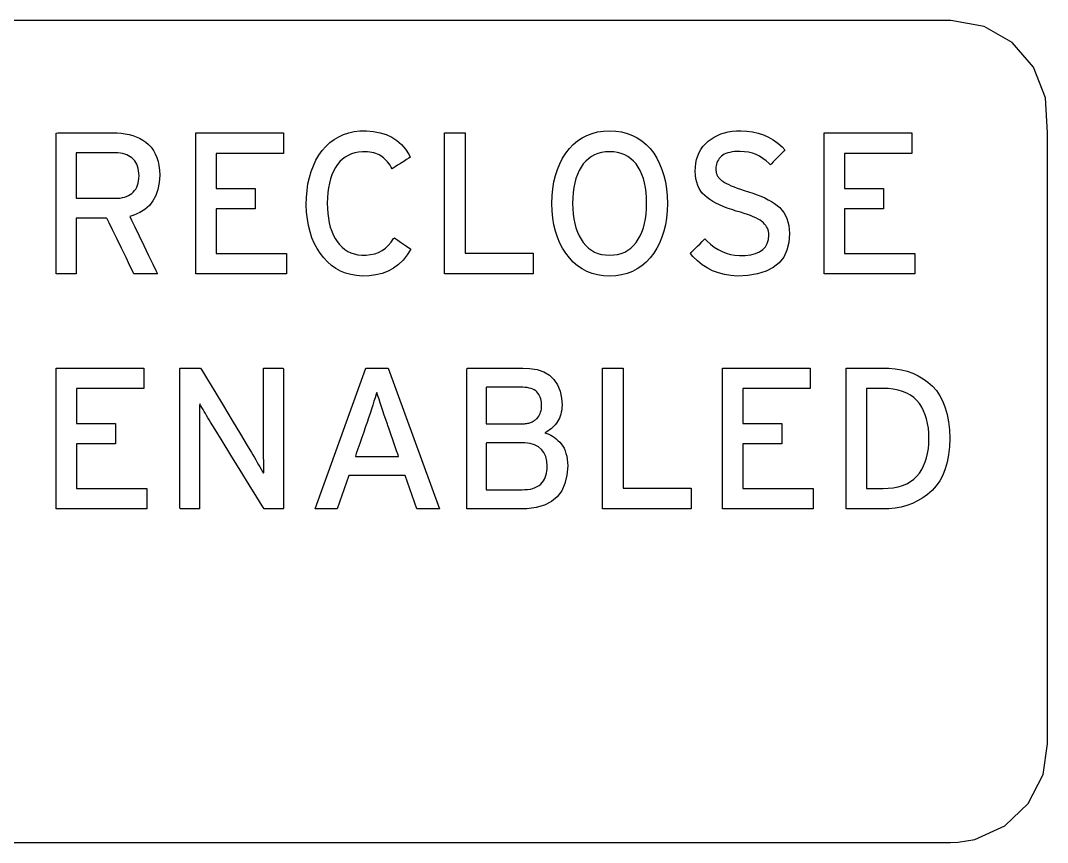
# Model space of a CAD drawing. Extents: x 1 to 47.7, y 0.2 to 35.
# Drawn here: x 15.507 to 16.358, y 9.134 to 9.814 of the extents above; entities that cross this region are included whole.
import ezdxf

# ---------------------------------------------------------------- set-up
doc = ezdxf.new("R2010")
doc.units = 0
doc.header["$MEASUREMENT"] = 0
doc.layers.add('4_2__4U__FRONT_PANEL_W_24_', color=7, linetype='CONTINUOUS')
doc.layers.add('5_1___24__TARGET_LEDS___12', color=7, linetype='CONTINUOUS')

msp = doc.modelspace()

# ---------------------------------------------------------------- linework, layer by layer
at = {"layer": '4_2__4U__FRONT_PANEL_W_24_'}
for points in [[(15.43039, 9.13446), (15.63716, 9.13446), (15.84394, 9.13446), (15.94105, 9.13446), (16.03061, 9.13446), (16.11012, 9.13446), (16.17706, 9.13446), (16.22891, 9.13446), (16.26317, 9.13446), (16.27733, 9.13446), (16.28371, 9.1347), (16.29754, 9.13698), (16.32228, 9.14812), (16.34166, 9.16659), (16.35396, 9.19067), (16.35756, 9.21595), (16.35756, 9.22532), (16.35756, 9.24242), (16.35756, 9.29571), (16.35756, 9.36766), (16.35756, 9.45011), (16.35756, 9.61385), (16.35756, 9.6788), (16.35756, 9.7216), (16.35593, 9.75057), (16.34597, 9.77593), (16.32844, 9.79618), (16.30506, 9.80959), (16.27756, 9.81445), (16.27756, 9.81445), (16.26649, 9.81445), (16.23494, 9.81445), (16.18545, 9.81445), (16.12051, 9.81445), (16.04264, 9.81445), (15.95436, 9.81445), (15.75661, 9.81445), (15.54737, 9.81445), (15.34675, 9.81445)], [(15.65238, 9.60481), (15.65238, 9.72143), (15.72517, 9.72143), (15.72517, 9.70451), (15.66928, 9.70451), (15.66928, 9.67552), (15.70174, 9.67552), (15.70174, 9.65861), (15.66928, 9.65861), (15.66928, 9.62173), (15.72761, 9.62173), (15.72761, 9.60481), (15.65238, 9.60481)], [(15.85844, 9.60481), (15.85844, 9.72143), (15.87534, 9.72143), (15.87534, 9.62189), (15.93169, 9.62189), (15.93169, 9.60481), (15.85844, 9.60481)], [(16.17257, 9.60481), (16.17257, 9.72143), (16.24535, 9.72143), (16.24535, 9.70451), (16.18947, 9.70451), (16.18947, 9.67552), (16.22192, 9.67552), (16.22192, 9.65861), (16.18947, 9.65861), (16.18947, 9.62173), (16.24779, 9.62173), (16.24779, 9.60481), (16.17257, 9.60481)], [(15.53674, 9.41037), (15.53674, 9.52698), (15.60952, 9.52698), (15.60952, 9.51006), (15.55364, 9.51006), (15.55364, 9.48108), (15.5861, 9.48108), (15.5861, 9.46417), (15.55364, 9.46417), (15.55364, 9.42729), (15.61197, 9.42729), (15.61197, 9.41037), (15.53674, 9.41037)], [(15.83556, 9.41037), (15.82579, 9.43804), (15.77908, 9.43804), (15.7694, 9.41037), (15.75125, 9.41037), (15.79324, 9.52698), (15.81179, 9.52698), (15.85428, 9.41037), (15.83556, 9.41037)], [(15.9893, 9.41037), (15.9893, 9.52698), (16.0062, 9.52698), (16.0062, 9.42745), (16.06255, 9.42745), (16.06255, 9.41037), (15.9893, 9.41037)], [(16.08842, 9.41037), (16.08842, 9.52698), (16.1612, 9.52698), (16.1612, 9.51006), (16.10532, 9.51006), (16.10532, 9.48108), (16.13778, 9.48108), (16.13778, 9.46417), (16.10532, 9.46417), (16.10532, 9.42729), (16.16364, 9.42729), (16.16364, 9.41037), (16.08842, 9.41037)]]:
    msp.add_lwpolyline(points, dxfattribs=at)
for points in [[(15.62257, 9.68656), (15.62214, 9.68037), (15.62107, 9.67477), (15.61936, 9.66976), (15.617, 9.66533), (15.61401, 9.66149), (15.61037, 9.65824), (15.60609, 9.65557), (15.60116, 9.6535), (15.59782, 9.65223), (15.59924, 9.64929), (15.60194, 9.64372), (15.60547, 9.63642), (15.60941, 9.62827), (15.61334, 9.62016), (15.61682, 9.61298), (15.61941, 9.60761), (15.6207, 9.60495), (15.62038, 9.60481), (15.61874, 9.60481), (15.61615, 9.60481), (15.61299, 9.60481), (15.60961, 9.60481), (15.60638, 9.60481), (15.60367, 9.60481), (15.60183, 9.60481), (15.60122, 9.60483), (15.60024, 9.60683), (15.59793, 9.61162), (15.59468, 9.61831), (15.59092, 9.62607), (15.58707, 9.63401), (15.58354, 9.6413), (15.58075, 9.64706), (15.57911, 9.65043), (15.57865, 9.65096), (15.57693, 9.65096), (15.57384, 9.65096), (15.56987, 9.65096), (15.56548, 9.65096), (15.56116, 9.65096), (15.55738, 9.65096), (15.55462, 9.65096), (15.55335, 9.65096), (15.55332, 9.6498), (15.55332, 9.64569), (15.55332, 9.63943), (15.55332, 9.63188), (15.55332, 9.6239), (15.55332, 9.61635), (15.55332, 9.61009), (15.55332, 9.60598), (15.5533, 9.60481), (15.55247, 9.60481), (15.55068, 9.60481), (15.54823, 9.60481), (15.54542, 9.60481), (15.54258, 9.60481), (15.54, 9.60481), (15.538, 9.60481), (15.53688, 9.60481), (15.53674, 9.60615), (15.53674, 9.61468), (15.53674, 9.62923), (15.53674, 9.64764), (15.53674, 9.66772), (15.53674, 9.68731), (15.53674, 9.70423), (15.53674, 9.71632), (15.53674, 9.72139), (15.53827, 9.72143), (15.54293, 9.72143), (15.54982, 9.72143), (15.558, 9.72143), (15.56656, 9.72143), (15.57458, 9.72143), (15.58113, 9.72143), (15.58528, 9.72143), (15.58724, 9.72142), (15.59069, 9.72125), (15.59401, 9.72085), (15.59719, 9.72023), (15.60024, 9.71939), (15.60315, 9.71833), (15.60592, 9.71704), (15.60856, 9.71554), (15.61107, 9.71381), (15.61344, 9.71182), (15.61555, 9.70956), (15.61738, 9.70705), (15.61894, 9.70428), (15.62022, 9.70125), (15.62122, 9.69796), (15.62195, 9.69442), (15.6224, 9.69062)], [(15.83061, 9.62524), (15.82756, 9.62051), (15.82414, 9.61634), (15.82037, 9.61273), (15.81623, 9.60969), (15.81173, 9.60721), (15.80687, 9.6053), (15.80164, 9.60395), (15.79606, 9.60316), (15.79039, 9.60298), (15.7855, 9.6034), (15.78087, 9.60424), (15.77649, 9.60551), (15.77237, 9.6072), (15.76849, 9.60932), (15.76487, 9.61186), (15.76151, 9.61483), (15.75839, 9.61822), (15.75549, 9.62197), (15.75288, 9.62597), (15.75059, 9.63025), (15.74865, 9.63482), (15.74704, 9.63968), (15.74576, 9.64481), (15.74482, 9.65024), (15.74422, 9.65594), (15.74395, 9.66193), (15.74407, 9.66802), (15.74454, 9.67385), (15.74535, 9.6794), (15.74649, 9.68467), (15.74796, 9.68966), (15.74978, 9.69438), (15.75192, 9.69882), (15.75441, 9.70298), (15.75722, 9.70687), (15.76023, 9.71037), (15.7635, 9.71346), (15.76702, 9.71613), (15.77079, 9.71838), (15.77481, 9.7202), (15.77909, 9.72161), (15.78361, 9.72259), (15.78839, 9.72316), (15.79378, 9.72326), (15.79967, 9.72275), (15.80515, 9.72168), (15.81019, 9.72005), (15.81482, 9.71786), (15.81902, 9.7151), (15.8228, 9.71179), (15.82615, 9.70791), (15.82908, 9.70347), (15.82993, 9.7014), (15.82881, 9.70068), (15.82694, 9.69947), (15.82459, 9.69796), (15.82204, 9.69631), (15.81955, 9.69471), (15.81739, 9.69332), (15.81584, 9.69231), (15.81516, 9.69187), (15.8143, 9.69325), (15.81331, 9.69477), (15.81228, 9.69618), (15.81123, 9.6975), (15.81016, 9.69872), (15.80906, 9.69985), (15.80793, 9.70088), (15.80677, 9.70182), (15.80558, 9.70265), (15.80426, 9.70336), (15.80287, 9.70398), (15.8014, 9.70452), (15.79985, 9.70497), (15.79822, 9.70532), (15.79652, 9.7056), (15.79473, 9.70578), (15.79286, 9.70588), (15.79036, 9.70585), (15.78714, 9.70556), (15.7841, 9.70497), (15.78125, 9.7041), (15.77858, 9.70293), (15.77611, 9.70148), (15.77382, 9.69974), (15.77172, 9.69771), (15.76981, 9.6954), (15.76806, 9.69277), (15.76649, 9.68989), (15.76513, 9.68679), (15.76398, 9.68346), (15.76304, 9.67991), (15.7623, 9.67614), (15.76177, 9.67214), (15.76144, 9.66791), (15.76133, 9.66347), (15.76142, 9.65904), (15.76171, 9.65483), (15.76222, 9.65085), (15.76293, 9.64709), (15.76384, 9.64354), (15.76497, 9.64022), (15.7663, 9.63712), (15.76784, 9.63424), (15.76957, 9.63156), (15.77146, 9.62908), (15.77353, 9.62692), (15.77579, 9.62506), (15.77824, 9.62351), (15.78088, 9.62227), (15.78371, 9.62134), (15.78672, 9.62071), (15.78992, 9.62039), (15.79349, 9.62039), (15.79715, 9.62076), (15.80057, 9.62151), (15.80375, 9.62265), (15.80669, 9.62416), (15.80939, 9.62607), (15.81185, 9.62835), (15.81408, 9.63101), (15.81607, 9.63406), (15.81684, 9.63475), (15.818, 9.63395), (15.81982, 9.63269), (15.82206, 9.63114), (15.82446, 9.62948), (15.82677, 9.62789), (15.82873, 9.62653), (15.8301, 9.62559)], [(16.0429, 9.66316), (16.04269, 9.65695), (16.04214, 9.65105), (16.04124, 9.64544), (16.04, 9.64013), (16.03841, 9.63512), (16.03648, 9.63041), (16.0342, 9.626), (16.03158, 9.62189), (16.02859, 9.61805), (16.02531, 9.61459), (16.02176, 9.61158), (16.01795, 9.60902), (16.01388, 9.60691), (16.00955, 9.60524), (16.00495, 9.60403), (16.0001, 9.60326), (15.99498, 9.60294), (15.98991, 9.60326), (15.98509, 9.60403), (15.98055, 9.60524), (15.97627, 9.60691), (15.97225, 9.60902), (15.96851, 9.61158), (15.96502, 9.61459), (15.96181, 9.61805), (15.95882, 9.62189), (15.95614, 9.626), (15.9538, 9.63041), (15.95182, 9.63512), (15.95019, 9.64013), (15.94892, 9.64544), (15.948, 9.65105), (15.94744, 9.65695), (15.94722, 9.66316), (15.94744, 9.66937), (15.948, 9.67529), (15.94892, 9.68091), (15.95019, 9.68625), (15.95182, 9.69129), (15.9538, 9.69603), (15.95614, 9.70049), (15.95882, 9.70465), (15.96181, 9.70849), (15.96502, 9.71189), (15.96851, 9.71485), (15.97225, 9.71737), (15.97627, 9.71944), (15.98055, 9.72107), (15.98509, 9.72226), (15.98991, 9.723), (15.99498, 9.7233), (16.0001, 9.723), (16.00495, 9.72226), (16.00955, 9.72107), (16.01388, 9.71944), (16.01795, 9.71737), (16.02176, 9.71485), (16.02531, 9.71189), (16.02859, 9.70849), (16.03158, 9.70465), (16.0342, 9.70049), (16.03648, 9.69603), (16.03841, 9.69129), (16.04, 9.68625), (16.04124, 9.68091), (16.04214, 9.67529), (16.04269, 9.66937)], [(16.14389, 9.63829), (16.14342, 9.63093), (16.14185, 9.62443), (16.13919, 9.61879), (16.13543, 9.614), (16.13058, 9.61007), (16.12463, 9.60699), (16.11758, 9.60478), (16.10944, 9.60341), (16.10096, 9.60297), (16.09541, 9.60342), (16.09012, 9.60432), (16.08509, 9.60567), (16.08034, 9.60749), (16.07586, 9.60976), (16.07164, 9.61248), (16.06769, 9.61566), (16.06401, 9.6193), (16.06193, 9.62185), (16.06266, 9.62258), (16.06404, 9.62396), (16.06585, 9.62576), (16.06788, 9.62779), (16.06992, 9.62981), (16.07174, 9.63163), (16.07315, 9.63303), (16.07392, 9.6338), (16.07564, 9.63216), (16.07859, 9.62943), (16.08166, 9.62704), (16.08484, 9.625), (16.08814, 9.62331), (16.09155, 9.62197), (16.09509, 9.62098), (16.09873, 9.62034), (16.10249, 9.62004), (16.10728, 9.62015), (16.11184, 9.6207), (16.11579, 9.62169), (16.11914, 9.62312), (16.12188, 9.62499), (16.12403, 9.6273), (16.12557, 9.63005), (16.1265, 9.63324), (16.12683, 9.63686), (16.12677, 9.63846), (16.12656, 9.63989), (16.12621, 9.64126), (16.12572, 9.64256), (16.12508, 9.64381), (16.12431, 9.64499), (16.12339, 9.64611), (16.12233, 9.64718), (16.12112, 9.64818), (16.11966, 9.64917), (16.11798, 9.65016), (16.11608, 9.65113), (16.11397, 9.65209), (16.11165, 9.65304), (16.10911, 9.65398), (16.10635, 9.65491), (16.10338, 9.65583), (16.09995, 9.65681), (16.09611, 9.65799), (16.09251, 9.65923), (16.08914, 9.66053), (16.086, 9.66189), (16.08309, 9.66331), (16.08042, 9.66479), (16.07797, 9.66634), (16.07576, 9.66794), (16.07377, 9.66959), (16.072, 9.67139), (16.07045, 9.67341), (16.06914, 9.67562), (16.06805, 9.67805), (16.06719, 9.68069), (16.06655, 9.68353), (16.06615, 9.68658), (16.06597, 9.68983), (16.06605, 9.69324), (16.06642, 9.69651), (16.06706, 9.69961), (16.06798, 9.70254), (16.06917, 9.7053), (16.07063, 9.70789), (16.07237, 9.71031), (16.07439, 9.71256), (16.07667, 9.71464), (16.07909, 9.71645), (16.08164, 9.71804), (16.08433, 9.71942), (16.08718, 9.7206), (16.09017, 9.72156), (16.0933, 9.72231), (16.09658, 9.72285), (16.10001, 9.72318), (16.10371, 9.7233), (16.10868, 9.72302), (16.11344, 9.72235), (16.118, 9.72127), (16.12236, 9.7198), (16.12652, 9.71792), (16.13048, 9.71565), (16.13423, 9.71298), (16.13779, 9.70991), (16.14017, 9.70743), (16.13951, 9.70675), (16.1382, 9.70539), (16.13644, 9.70357), (16.13445, 9.70151), (16.13244, 9.69942), (16.1306, 9.69752), (16.12917, 9.69603), (16.12834, 9.69517), (16.1271, 9.69622), (16.12464, 9.69848), (16.12202, 9.70044), (16.11925, 9.70212), (16.11633, 9.70351), (16.11325, 9.70462), (16.11002, 9.70543), (16.10663, 9.70596), (16.10309, 9.7062), (16.10041, 9.70617), (16.09833, 9.70602), (16.0964, 9.70577), (16.0946, 9.70542), (16.09293, 9.70497), (16.09141, 9.70442), (16.09003, 9.70378), (16.08878, 9.70303), (16.08767, 9.70219), (16.08669, 9.70123), (16.08583, 9.70022), (16.08508, 9.69915), (16.08445, 9.69803), (16.08393, 9.69685), (16.08353, 9.69563), (16.08324, 9.69435), (16.08307, 9.69302), (16.08302, 9.69167), (16.08304, 9.691), (16.08308, 9.69034), (16.08316, 9.68971), (16.08326, 9.6891), (16.08339, 9.68851), (16.08355, 9.68794), (16.08374, 9.68739), (16.08395, 9.68687), (16.08419, 9.68635), (16.08448, 9.6858), (16.08481, 9.68526), (16.08519, 9.68472), (16.08561, 9.68419), (16.08608, 9.68366), (16.0866, 9.68314), (16.08717, 9.68263), (16.08778, 9.68212), (16.08869, 9.68145), (16.09012, 9.68053), (16.09178, 9.67961), (16.09366, 9.67868), (16.09577, 9.67774), (16.09811, 9.67679), (16.10068, 9.67583), (16.10347, 9.67486), (16.1065, 9.67389), (16.11005, 9.67282), (16.11369, 9.67163), (16.11713, 9.67038), (16.12038, 9.66906), (16.12344, 9.66767), (16.12631, 9.66621), (16.12899, 9.66469), (16.13148, 9.6631), (16.13378, 9.66144), (16.13587, 9.65968), (16.13772, 9.65771), (16.13933, 9.65554), (16.1407, 9.65317), (16.14182, 9.6506), (16.1427, 9.64782), (16.14334, 9.64485), (16.14374, 9.64167)], [(15.60551, 9.68607), (15.6054, 9.68823), (15.60516, 9.69025), (15.60477, 9.69215), (15.60426, 9.69391), (15.6036, 9.69553), (15.6028, 9.69703), (15.60187, 9.69839), (15.6008, 9.69962), (15.59959, 9.70074), (15.59826, 9.70176), (15.59682, 9.70263), (15.59528, 9.70337), (15.59363, 9.70397), (15.59187, 9.70443), (15.59001, 9.70476), (15.58805, 9.70495), (15.58625, 9.705), (15.58462, 9.705), (15.58097, 9.705), (15.57595, 9.705), (15.57022, 9.705), (15.56444, 9.705), (15.55927, 9.705), (15.55538, 9.705), (15.55343, 9.705), (15.55332, 9.70423), (15.55332, 9.70096), (15.55332, 9.69581), (15.55332, 9.68952), (15.55332, 9.68286), (15.55332, 9.67657), (15.55332, 9.67142), (15.55332, 9.66815), (15.55343, 9.66739), (15.55538, 9.66739), (15.55927, 9.66739), (15.56444, 9.66739), (15.57022, 9.66739), (15.57595, 9.66739), (15.58097, 9.66739), (15.58462, 9.66739), (15.58625, 9.66739), (15.58802, 9.66743), (15.58996, 9.66761), (15.59179, 9.66792), (15.59352, 9.66836), (15.59515, 9.66893), (15.59668, 9.66963), (15.59811, 9.67046), (15.59943, 9.67143), (15.60065, 9.67251), (15.60176, 9.67373), (15.60272, 9.67508), (15.60354, 9.67656), (15.60422, 9.67819), (15.60475, 9.67995), (15.60515, 9.68185), (15.6054, 9.68389)], [(16.02568, 9.66316), (16.02557, 9.66774), (16.02525, 9.67209), (16.02471, 9.6762), (16.02396, 9.68007), (16.023, 9.6837), (16.02182, 9.6871), (16.02043, 9.69026), (16.01883, 9.69319), (16.017, 9.69584), (16.01496, 9.69816), (16.01271, 9.70018), (16.01027, 9.70189), (16.00762, 9.7033), (16.00476, 9.70441), (16.00171, 9.70521), (15.99845, 9.7057), (15.99498, 9.70589), (15.99159, 9.7057), (15.98839, 9.70521), (15.98539, 9.70441), (15.98258, 9.7033), (15.97997, 9.70189), (15.97755, 9.70018), (15.97532, 9.69816), (15.97329, 9.69584), (15.97144, 9.69319), (15.9698, 9.69026), (15.96838, 9.6871), (15.96718, 9.6837), (15.9662, 9.68007), (15.96543, 9.6762), (15.96489, 9.67209), (15.96456, 9.66774), (15.96445, 9.66316), (15.96456, 9.65863), (15.96489, 9.65434), (15.96543, 9.65028), (15.9662, 9.64645), (15.96718, 9.64285), (15.96838, 9.63948), (15.9698, 9.63635), (15.97144, 9.63345), (15.97329, 9.63075), (15.97532, 9.62831), (15.97755, 9.6262), (15.97997, 9.62441), (15.98258, 9.62295), (15.98539, 9.62181), (15.98839, 9.621), (15.99159, 9.62051), (15.99498, 9.62035), (15.99845, 9.62051), (16.00171, 9.621), (16.00476, 9.62181), (16.00762, 9.62295), (16.01027, 9.62441), (16.01271, 9.6262), (16.01496, 9.62831), (16.017, 9.63075), (16.01883, 9.63345), (16.02043, 9.63635), (16.02182, 9.63948), (16.023, 9.64285), (16.02396, 9.64645), (16.02471, 9.65028), (16.02525, 9.65434), (16.02557, 9.65863)], [(15.70893, 9.41037), (15.70729, 9.41304), (15.7029, 9.42016), (15.69659, 9.43041), (15.68918, 9.44245), (15.68147, 9.45498), (15.67428, 9.46664), (15.66844, 9.47614), (15.66476, 9.48212), (15.66358, 9.48405), (15.66249, 9.48587), (15.66143, 9.48765), (15.6604, 9.48937), (15.65941, 9.49105), (15.65846, 9.49267), (15.65754, 9.49424), (15.65665, 9.49576), (15.6558, 9.49722), (15.65545, 9.49627), (15.65546, 9.49347), (15.65546, 9.49058), (15.65548, 9.48759), (15.65549, 9.48452), (15.65552, 9.48135), (15.65554, 9.4781), (15.65557, 9.47476), (15.65561, 9.47132), (15.65561, 9.46919), (15.65561, 9.46376), (15.65561, 9.45559), (15.65561, 9.44578), (15.65561, 9.43542), (15.65561, 9.4256), (15.65561, 9.41743), (15.65561, 9.41201), (15.6556, 9.41037), (15.65484, 9.41037), (15.65312, 9.41037), (15.65075, 9.41037), (15.64801, 9.41037), (15.64521, 9.41037), (15.64264, 9.41037), (15.64061, 9.41037), (15.6394, 9.41037), (15.6392, 9.41118), (15.6392, 9.41874), (15.6392, 9.43249), (15.6392, 9.45032), (15.6392, 9.47011), (15.6392, 9.48975), (15.6392, 9.50712), (15.6392, 9.52012), (15.6392, 9.52662), (15.63953, 9.52698), (15.64094, 9.52698), (15.64318, 9.52698), (15.64593, 9.52698), (15.64889, 9.52698), (15.65173, 9.52698), (15.65414, 9.52698), (15.65582, 9.52698), (15.65645, 9.52698), (15.65802, 9.52439), (15.6622, 9.51746), (15.66822, 9.50748), (15.67529, 9.49576), (15.68264, 9.48357), (15.68949, 9.47222), (15.69506, 9.46298), (15.69858, 9.45716), (15.69977, 9.45517), (15.70103, 9.45301), (15.70224, 9.45092), (15.70339, 9.4489), (15.7045, 9.44696), (15.70555, 9.4451), (15.70656, 9.44331), (15.70751, 9.44159), (15.70841, 9.43995), (15.70876, 9.44089), (15.70872, 9.44378), (15.70869, 9.44675), (15.70867, 9.4498), (15.70865, 9.45294), (15.70864, 9.45616), (15.70863, 9.45945), (15.70862, 9.46283), (15.70862, 9.4663), (15.70862, 9.46843), (15.70862, 9.47383), (15.70862, 9.48196), (15.70862, 9.49173), (15.70862, 9.50205), (15.70862, 9.51182), (15.70862, 9.51995), (15.70862, 9.52535), (15.70863, 9.52698), (15.70939, 9.52698), (15.71111, 9.52698), (15.71348, 9.52698), (15.71622, 9.52698), (15.71902, 9.52698), (15.72159, 9.52698), (15.72362, 9.52698), (15.72483, 9.52698), (15.72503, 9.52617), (15.72503, 9.51861), (15.72503, 9.50486), (15.72503, 9.48703), (15.72503, 9.46724), (15.72503, 9.4476), (15.72503, 9.43023), (15.72503, 9.41723), (15.72503, 9.41073), (15.72472, 9.41037), (15.72341, 9.41037), (15.72132, 9.41037), (15.71875, 9.41037), (15.71599, 9.41037), (15.71334, 9.41037), (15.71108, 9.41037), (15.70952, 9.41037)], [(15.96034, 9.44613), (15.95971, 9.43826), (15.95806, 9.43137), (15.95537, 9.42545), (15.95165, 9.42051), (15.94691, 9.41654), (15.94113, 9.41356), (15.93432, 9.41155), (15.92649, 9.41052), (15.92133, 9.41037), (15.91828, 9.41037), (15.91279, 9.41037), (15.90573, 9.41037), (15.89795, 9.41037), (15.89031, 9.41037), (15.88368, 9.41037), (15.8789, 9.41037), (15.87685, 9.41037), (15.87683, 9.41388), (15.87683, 9.42491), (15.87683, 9.44128), (15.87683, 9.46075), (15.87683, 9.48109), (15.87683, 9.50006), (15.87683, 9.51543), (15.87683, 9.52497), (15.87704, 9.52698), (15.87986, 9.52698), (15.8853, 9.52698), (15.89248, 9.52698), (15.90049, 9.52698), (15.90845, 9.52698), (15.91548, 9.52698), (15.92067, 9.52698), (15.92315, 9.52698), (15.92874, 9.52671), (15.93506, 9.52562), (15.94054, 9.52372), (15.94517, 9.521), (15.94896, 9.51746), (15.9519, 9.5131), (15.95401, 9.50792), (15.95527, 9.50193), (15.95566, 9.49625), (15.95558, 9.49427), (15.95539, 9.49237), (15.95509, 9.49055), (15.95469, 9.48881), (15.95417, 9.48715), (15.95355, 9.48557), (15.95281, 9.48408), (15.95197, 9.48266), (15.95103, 9.48133), (15.95003, 9.48008), (15.94896, 9.4789), (15.94782, 9.47778), (15.94661, 9.47674), (15.94534, 9.47576), (15.944, 9.47485), (15.94258, 9.47401), (15.94146, 9.47328), (15.94311, 9.47282), (15.94473, 9.47222), (15.94632, 9.47148), (15.94787, 9.4706), (15.94939, 9.46958), (15.95087, 9.46843), (15.95232, 9.46713), (15.95373, 9.4657), (15.95508, 9.46413), (15.95628, 9.46241), (15.95733, 9.46054), (15.95822, 9.45852), (15.95895, 9.45634), (15.95953, 9.45402), (15.95996, 9.45154), (15.96023, 9.44891)], [(16.27671, 9.46868), (16.27641, 9.46167), (16.27568, 9.45513), (16.2745, 9.44906), (16.27288, 9.44345), (16.27082, 9.4383), (16.26832, 9.43362), (16.26538, 9.42941), (16.262, 9.42566), (16.25824, 9.42238), (16.25426, 9.41952), (16.25009, 9.41704), (16.24572, 9.41496), (16.24115, 9.41326), (16.23638, 9.41195), (16.23142, 9.41104), (16.22625, 9.41051), (16.22164, 9.41037), (16.22012, 9.41037), (16.21671, 9.41037), (16.21202, 9.41037), (16.20666, 9.41037), (16.20127, 9.41037), (16.19644, 9.41037), (16.19281, 9.41037), (16.19098, 9.41037), (16.19088, 9.41274), (16.19088, 9.42288), (16.19088, 9.43886), (16.19088, 9.45835), (16.19088, 9.479), (16.19088, 9.49849), (16.19088, 9.51447), (16.19088, 9.52461), (16.19098, 9.52698), (16.19281, 9.52698), (16.19644, 9.52698), (16.20127, 9.52698), (16.20666, 9.52698), (16.21202, 9.52698), (16.21671, 9.52698), (16.22012, 9.52698), (16.22164, 9.52698), (16.22634, 9.52689), (16.23159, 9.52642), (16.23663, 9.52555), (16.24145, 9.52429), (16.24605, 9.52264), (16.25044, 9.5206), (16.25461, 9.51816), (16.25857, 9.51534), (16.26228, 9.51208), (16.2656, 9.50832), (16.26848, 9.50408), (16.27093, 9.49936), (16.27295, 9.49417), (16.27454, 9.48851), (16.2757, 9.48237), (16.27642, 9.47576)], [(15.81106, 9.48052), (15.80976, 9.48435), (15.80853, 9.48803), (15.80736, 9.49155), (15.80625, 9.49492), (15.8052, 9.49813), (15.80422, 9.50119), (15.8033, 9.5041), (15.80244, 9.50685), (15.80166, 9.50524), (15.80083, 9.50242), (15.79992, 9.49943), (15.79894, 9.49627), (15.79788, 9.49294), (15.79675, 9.48944), (15.79554, 9.48577), (15.79426, 9.48194), (15.79359, 9.47995), (15.79281, 9.4777), (15.79152, 9.474), (15.78993, 9.46943), (15.78825, 9.46457), (15.78666, 9.46), (15.78537, 9.45631), (15.78459, 9.45406), (15.7847, 9.45365), (15.78724, 9.45365), (15.79189, 9.45365), (15.79787, 9.45365), (15.80441, 9.45365), (15.8107, 9.45365), (15.81598, 9.45365), (15.81946, 9.45365), (15.8204, 9.4537), (15.81988, 9.45521), (15.81876, 9.45842), (15.81726, 9.46273), (15.81557, 9.46758), (15.8139, 9.47236), (15.81246, 9.4765), (15.81145, 9.47942)], [(15.93876, 9.49573), (15.93871, 9.49726), (15.93857, 9.49872), (15.93834, 9.50012), (15.93801, 9.50145), (15.93758, 9.50273), (15.93707, 9.50395), (15.93646, 9.50511), (15.93576, 9.5062), (15.9349, 9.5072), (15.93386, 9.50807), (15.9327, 9.50882), (15.93141, 9.50947), (15.93, 9.51), (15.92846, 9.51043), (15.92679, 9.51074), (15.925, 9.51095), (15.92308, 9.51104), (15.92192, 9.51104), (15.91884, 9.51104), (15.91442, 9.51104), (15.90925, 9.51104), (15.90395, 9.51104), (15.89908, 9.51104), (15.89525, 9.51104), (15.89306, 9.51104), (15.89275, 9.51074), (15.89275, 9.50855), (15.89275, 9.50474), (15.89275, 9.49989), (15.89275, 9.49461), (15.89275, 9.48947), (15.89275, 9.48506), (15.89275, 9.48199), (15.89275, 9.48083), (15.89391, 9.48083), (15.897, 9.48083), (15.90142, 9.48083), (15.90658, 9.48083), (15.91189, 9.48083), (15.91675, 9.48083), (15.92058, 9.48083), (15.92278, 9.48083), (15.92359, 9.48084), (15.92457, 9.48088), (15.92551, 9.48095), (15.92641, 9.48107), (15.92727, 9.48122), (15.92809, 9.48141), (15.92888, 9.48164), (15.92962, 9.48191), (15.93032, 9.48222), (15.931, 9.48253), (15.93164, 9.48287), (15.93226, 9.48323), (15.93286, 9.48361), (15.93342, 9.484), (15.93397, 9.48442), (15.93448, 9.48486), (15.93497, 9.48532), (15.93561, 9.48605), (15.93635, 9.48708), (15.93699, 9.48816), (15.93753, 9.48929), (15.93797, 9.49048), (15.93832, 9.49171), (15.93856, 9.493), (15.93871, 9.49434)], [(16.25948, 9.46868), (16.25936, 9.47303), (16.25899, 9.47718), (16.25837, 9.4811), (16.25751, 9.48481), (16.2564, 9.48831), (16.25505, 9.49159), (16.25345, 9.49465), (16.2516, 9.4975), (16.24945, 9.50013), (16.24697, 9.50246), (16.24418, 9.50449), (16.24108, 9.5062), (16.23768, 9.50759), (16.23396, 9.50868), (16.22994, 9.50945), (16.22561, 9.50992), (16.22164, 9.51006), (16.22096, 9.51006), (16.21942, 9.51006), (16.2173, 9.51006), (16.21489, 9.51006), (16.21246, 9.51006), (16.21029, 9.51006), (16.20865, 9.51006), (16.20782, 9.51006), (16.20778, 9.50838), (16.20778, 9.50118), (16.20778, 9.48984), (16.20778, 9.47601), (16.20778, 9.46134), (16.20778, 9.44751), (16.20778, 9.43617), (16.20778, 9.42897), (16.20782, 9.42729), (16.20865, 9.42729), (16.21029, 9.42729), (16.21246, 9.42729), (16.21489, 9.42729), (16.2173, 9.42729), (16.21942, 9.42729), (16.22096, 9.42729), (16.22164, 9.42729), (16.22561, 9.42744), (16.22994, 9.42791), (16.23396, 9.4287), (16.23768, 9.42981), (16.24108, 9.43123), (16.24418, 9.43298), (16.24697, 9.43505), (16.24945, 9.43743), (16.2516, 9.44009), (16.25345, 9.44293), (16.25505, 9.44598), (16.2564, 9.44924), (16.25751, 9.45271), (16.25837, 9.45639), (16.25899, 9.46028), (16.25936, 9.46437)], [(15.9434, 9.44564), (15.94304, 9.44996), (15.94213, 9.45373), (15.94066, 9.45696), (15.93863, 9.45965), (15.93605, 9.4618), (15.9329, 9.46341), (15.9292, 9.46448), (15.92494, 9.465), (15.92284, 9.46506), (15.92021, 9.46506), (15.91599, 9.46506), (15.91082, 9.46506), (15.90533, 9.46506), (15.90016, 9.46506), (15.89594, 9.46506), (15.89331, 9.46506), (15.89275, 9.46488), (15.89275, 9.4624), (15.89275, 9.45765), (15.89275, 9.45142), (15.89275, 9.44452), (15.89275, 9.43776), (15.89275, 9.43193), (15.89275, 9.42785), (15.89275, 9.42631), (15.89395, 9.42631), (15.89713, 9.42631), (15.90167, 9.42631), (15.90693, 9.42631), (15.9123, 9.42631), (15.91715, 9.42631), (15.92085, 9.42631), (15.92278, 9.42631), (15.92468, 9.42635), (15.92717, 9.42653), (15.92946, 9.42687), (15.93157, 9.42737), (15.93349, 9.42803), (15.93522, 9.42884), (15.93676, 9.42981), (15.93811, 9.43094), (15.93926, 9.4322), (15.94023, 9.43353), (15.94107, 9.43497), (15.94178, 9.4365), (15.94236, 9.43813), (15.94282, 9.43986), (15.94314, 9.44169), (15.94334, 9.44362)]]:
    msp.add_lwpolyline(points, close=True, dxfattribs=at)
at = {"layer": '5_1___24__TARGET_LEDS___12'}
for points in [[(15.43039, 9.13446), (15.63716, 9.13446), (15.84394, 9.13446), (15.94105, 9.13446), (16.03061, 9.13446), (16.11012, 9.13446), (16.17706, 9.13446), (16.22891, 9.13446), (16.26317, 9.13446), (16.27733, 9.13446), (16.28371, 9.1347), (16.29754, 9.13698), (16.32228, 9.14812), (16.34166, 9.16659), (16.35396, 9.19067), (16.35756, 9.21595), (16.35756, 9.22532), (16.35756, 9.24242), (16.35756, 9.29571), (16.35756, 9.36766), (16.35756, 9.45011), (16.35756, 9.61385), (16.35756, 9.6788), (16.35756, 9.7216), (16.35593, 9.75057), (16.34597, 9.77593), (16.32844, 9.79618), (16.30506, 9.80959), (16.27756, 9.81445), (16.27756, 9.81445), (16.26649, 9.81445), (16.23494, 9.81445), (16.18545, 9.81445), (16.12051, 9.81445), (16.04264, 9.81445), (15.95436, 9.81445), (15.75661, 9.81445), (15.54737, 9.81445), (15.34675, 9.81445)], [(15.65238, 9.60481), (15.65238, 9.72143), (15.72517, 9.72143), (15.72517, 9.70451), (15.66928, 9.70451), (15.66928, 9.67552), (15.70174, 9.67552), (15.70174, 9.65861), (15.66928, 9.65861), (15.66928, 9.62173), (15.72761, 9.62173), (15.72761, 9.60481), (15.65238, 9.60481)], [(15.85844, 9.60481), (15.85844, 9.72143), (15.87534, 9.72143), (15.87534, 9.62189), (15.93169, 9.62189), (15.93169, 9.60481), (15.85844, 9.60481)], [(16.17257, 9.60481), (16.17257, 9.72143), (16.24535, 9.72143), (16.24535, 9.70451), (16.18947, 9.70451), (16.18947, 9.67552), (16.22192, 9.67552), (16.22192, 9.65861), (16.18947, 9.65861), (16.18947, 9.62173), (16.24779, 9.62173), (16.24779, 9.60481), (16.17257, 9.60481)], [(15.53674, 9.41037), (15.53674, 9.52698), (15.60952, 9.52698), (15.60952, 9.51006), (15.55364, 9.51006), (15.55364, 9.48108), (15.5861, 9.48108), (15.5861, 9.46417), (15.55364, 9.46417), (15.55364, 9.42729), (15.61197, 9.42729), (15.61197, 9.41037), (15.53674, 9.41037)], [(15.83556, 9.41037), (15.82579, 9.43804), (15.77908, 9.43804), (15.7694, 9.41037), (15.75125, 9.41037), (15.79324, 9.52698), (15.81179, 9.52698), (15.85428, 9.41037), (15.83556, 9.41037)], [(15.9893, 9.41037), (15.9893, 9.52698), (16.0062, 9.52698), (16.0062, 9.42745), (16.06255, 9.42745), (16.06255, 9.41037), (15.9893, 9.41037)], [(16.08842, 9.41037), (16.08842, 9.52698), (16.1612, 9.52698), (16.1612, 9.51006), (16.10532, 9.51006), (16.10532, 9.48108), (16.13778, 9.48108), (16.13778, 9.46417), (16.10532, 9.46417), (16.10532, 9.42729), (16.16364, 9.42729), (16.16364, 9.41037), (16.08842, 9.41037)]]:
    msp.add_lwpolyline(points, dxfattribs=at)
for points in [[(15.62257, 9.68656), (15.62214, 9.68037), (15.62107, 9.67477), (15.61936, 9.66976), (15.617, 9.66533), (15.61401, 9.66149), (15.61037, 9.65824), (15.60609, 9.65557), (15.60116, 9.6535), (15.59782, 9.65223), (15.59924, 9.64929), (15.60194, 9.64372), (15.60547, 9.63642), (15.60941, 9.62827), (15.61334, 9.62016), (15.61682, 9.61298), (15.61941, 9.60761), (15.6207, 9.60495), (15.62038, 9.60481), (15.61874, 9.60481), (15.61615, 9.60481), (15.61299, 9.60481), (15.60961, 9.60481), (15.60638, 9.60481), (15.60367, 9.60481), (15.60183, 9.60481), (15.60122, 9.60483), (15.60024, 9.60683), (15.59793, 9.61162), (15.59468, 9.61831), (15.59092, 9.62607), (15.58707, 9.63401), (15.58354, 9.6413), (15.58075, 9.64706), (15.57911, 9.65043), (15.57865, 9.65096), (15.57693, 9.65096), (15.57384, 9.65096), (15.56987, 9.65096), (15.56548, 9.65096), (15.56116, 9.65096), (15.55738, 9.65096), (15.55462, 9.65096), (15.55335, 9.65096), (15.55332, 9.6498), (15.55332, 9.64569), (15.55332, 9.63943), (15.55332, 9.63188), (15.55332, 9.6239), (15.55332, 9.61635), (15.55332, 9.61009), (15.55332, 9.60598), (15.5533, 9.60481), (15.55247, 9.60481), (15.55068, 9.60481), (15.54823, 9.60481), (15.54542, 9.60481), (15.54258, 9.60481), (15.54, 9.60481), (15.538, 9.60481), (15.53688, 9.60481), (15.53674, 9.60615), (15.53674, 9.61468), (15.53674, 9.62923), (15.53674, 9.64764), (15.53674, 9.66772), (15.53674, 9.68731), (15.53674, 9.70423), (15.53674, 9.71632), (15.53674, 9.72139), (15.53827, 9.72143), (15.54293, 9.72143), (15.54982, 9.72143), (15.558, 9.72143), (15.56656, 9.72143), (15.57458, 9.72143), (15.58113, 9.72143), (15.58528, 9.72143), (15.58724, 9.72142), (15.59069, 9.72125), (15.59401, 9.72085), (15.59719, 9.72023), (15.60024, 9.71939), (15.60315, 9.71833), (15.60592, 9.71704), (15.60856, 9.71554), (15.61107, 9.71381), (15.61344, 9.71182), (15.61555, 9.70956), (15.61738, 9.70705), (15.61894, 9.70428), (15.62022, 9.70125), (15.62122, 9.69796), (15.62195, 9.69442), (15.6224, 9.69062)], [(15.83061, 9.62524), (15.82756, 9.62051), (15.82414, 9.61634), (15.82037, 9.61273), (15.81623, 9.60969), (15.81173, 9.60721), (15.80687, 9.6053), (15.80164, 9.60395), (15.79606, 9.60316), (15.79039, 9.60298), (15.7855, 9.6034), (15.78087, 9.60424), (15.77649, 9.60551), (15.77237, 9.6072), (15.76849, 9.60932), (15.76487, 9.61186), (15.76151, 9.61483), (15.75839, 9.61822), (15.75549, 9.62197), (15.75288, 9.62597), (15.75059, 9.63025), (15.74865, 9.63482), (15.74704, 9.63968), (15.74576, 9.64481), (15.74482, 9.65024), (15.74422, 9.65594), (15.74395, 9.66193), (15.74407, 9.66802), (15.74454, 9.67385), (15.74535, 9.6794), (15.74649, 9.68467), (15.74796, 9.68966), (15.74978, 9.69438), (15.75192, 9.69882), (15.75441, 9.70298), (15.75722, 9.70687), (15.76023, 9.71037), (15.7635, 9.71346), (15.76702, 9.71613), (15.77079, 9.71838), (15.77481, 9.7202), (15.77909, 9.72161), (15.78361, 9.72259), (15.78839, 9.72316), (15.79378, 9.72326), (15.79967, 9.72275), (15.80515, 9.72168), (15.81019, 9.72005), (15.81482, 9.71786), (15.81902, 9.7151), (15.8228, 9.71179), (15.82615, 9.70791), (15.82908, 9.70347), (15.82993, 9.7014), (15.82881, 9.70068), (15.82694, 9.69947), (15.82459, 9.69796), (15.82204, 9.69631), (15.81955, 9.69471), (15.81739, 9.69332), (15.81584, 9.69231), (15.81516, 9.69187), (15.8143, 9.69325), (15.81331, 9.69477), (15.81228, 9.69618), (15.81123, 9.6975), (15.81016, 9.69872), (15.80906, 9.69985), (15.80793, 9.70088), (15.80677, 9.70182), (15.80558, 9.70265), (15.80426, 9.70336), (15.80287, 9.70398), (15.8014, 9.70452), (15.79985, 9.70497), (15.79822, 9.70532), (15.79652, 9.7056), (15.79473, 9.70578), (15.79286, 9.70588), (15.79036, 9.70585), (15.78714, 9.70556), (15.7841, 9.70497), (15.78125, 9.7041), (15.77858, 9.70293), (15.77611, 9.70148), (15.77382, 9.69974), (15.77172, 9.69771), (15.76981, 9.6954), (15.76806, 9.69277), (15.76649, 9.68989), (15.76513, 9.68679), (15.76398, 9.68346), (15.76304, 9.67991), (15.7623, 9.67614), (15.76177, 9.67214), (15.76144, 9.66791), (15.76133, 9.66347), (15.76142, 9.65904), (15.76171, 9.65483), (15.76222, 9.65085), (15.76293, 9.64709), (15.76384, 9.64354), (15.76497, 9.64022), (15.7663, 9.63712), (15.76784, 9.63424), (15.76957, 9.63156), (15.77146, 9.62908), (15.77353, 9.62692), (15.77579, 9.62506), (15.77824, 9.62351), (15.78088, 9.62227), (15.78371, 9.62134), (15.78672, 9.62071), (15.78992, 9.62039), (15.79349, 9.62039), (15.79715, 9.62076), (15.80057, 9.62151), (15.80375, 9.62265), (15.80669, 9.62416), (15.80939, 9.62607), (15.81185, 9.62835), (15.81408, 9.63101), (15.81607, 9.63406), (15.81684, 9.63475), (15.818, 9.63395), (15.81982, 9.63269), (15.82206, 9.63114), (15.82446, 9.62948), (15.82677, 9.62789), (15.82873, 9.62653), (15.8301, 9.62559)], [(16.0429, 9.66316), (16.04269, 9.65695), (16.04214, 9.65105), (16.04124, 9.64544), (16.04, 9.64013), (16.03841, 9.63512), (16.03648, 9.63041), (16.0342, 9.626), (16.03158, 9.62189), (16.02859, 9.61805), (16.02531, 9.61459), (16.02176, 9.61158), (16.01795, 9.60902), (16.01388, 9.60691), (16.00955, 9.60524), (16.00495, 9.60403), (16.0001, 9.60326), (15.99498, 9.60294), (15.98991, 9.60326), (15.98509, 9.60403), (15.98055, 9.60524), (15.97627, 9.60691), (15.97225, 9.60902), (15.96851, 9.61158), (15.96502, 9.61459), (15.96181, 9.61805), (15.95882, 9.62189), (15.95614, 9.626), (15.9538, 9.63041), (15.95182, 9.63512), (15.95019, 9.64013), (15.94892, 9.64544), (15.948, 9.65105), (15.94744, 9.65695), (15.94722, 9.66316), (15.94744, 9.66937), (15.948, 9.67529), (15.94892, 9.68091), (15.95019, 9.68625), (15.95182, 9.69129), (15.9538, 9.69603), (15.95614, 9.70049), (15.95882, 9.70465), (15.96181, 9.70849), (15.96502, 9.71189), (15.96851, 9.71485), (15.97225, 9.71737), (15.97627, 9.71944), (15.98055, 9.72107), (15.98509, 9.72226), (15.98991, 9.723), (15.99498, 9.7233), (16.0001, 9.723), (16.00495, 9.72226), (16.00955, 9.72107), (16.01388, 9.71944), (16.01795, 9.71737), (16.02176, 9.71485), (16.02531, 9.71189), (16.02859, 9.70849), (16.03158, 9.70465), (16.0342, 9.70049), (16.03648, 9.69603), (16.03841, 9.69129), (16.04, 9.68625), (16.04124, 9.68091), (16.04214, 9.67529), (16.04269, 9.66937)], [(16.14389, 9.63829), (16.14342, 9.63093), (16.14185, 9.62443), (16.13919, 9.61879), (16.13543, 9.614), (16.13058, 9.61007), (16.12463, 9.60699), (16.11758, 9.60478), (16.10944, 9.60341), (16.10096, 9.60297), (16.09541, 9.60342), (16.09012, 9.60432), (16.08509, 9.60567), (16.08034, 9.60749), (16.07586, 9.60976), (16.07164, 9.61248), (16.06769, 9.61566), (16.06401, 9.6193), (16.06193, 9.62185), (16.06266, 9.62258), (16.06404, 9.62396), (16.06585, 9.62576), (16.06788, 9.62779), (16.06992, 9.62981), (16.07174, 9.63163), (16.07315, 9.63303), (16.07392, 9.6338), (16.07564, 9.63216), (16.07859, 9.62943), (16.08166, 9.62704), (16.08484, 9.625), (16.08814, 9.62331), (16.09155, 9.62197), (16.09509, 9.62098), (16.09873, 9.62034), (16.10249, 9.62004), (16.10728, 9.62015), (16.11184, 9.6207), (16.11579, 9.62169), (16.11914, 9.62312), (16.12188, 9.62499), (16.12403, 9.6273), (16.12557, 9.63005), (16.1265, 9.63324), (16.12683, 9.63686), (16.12677, 9.63846), (16.12656, 9.63989), (16.12621, 9.64126), (16.12572, 9.64256), (16.12508, 9.64381), (16.12431, 9.64499), (16.12339, 9.64611), (16.12233, 9.64718), (16.12112, 9.64818), (16.11966, 9.64917), (16.11798, 9.65016), (16.11608, 9.65113), (16.11397, 9.65209), (16.11165, 9.65304), (16.10911, 9.65398), (16.10635, 9.65491), (16.10338, 9.65583), (16.09995, 9.65681), (16.09611, 9.65799), (16.09251, 9.65923), (16.08914, 9.66053), (16.086, 9.66189), (16.08309, 9.66331), (16.08042, 9.66479), (16.07797, 9.66634), (16.07576, 9.66794), (16.07377, 9.66959), (16.072, 9.67139), (16.07045, 9.67341), (16.06914, 9.67562), (16.06805, 9.67805), (16.06719, 9.68069), (16.06655, 9.68353), (16.06615, 9.68658), (16.06597, 9.68983), (16.06605, 9.69324), (16.06642, 9.69651), (16.06706, 9.69961), (16.06798, 9.70254), (16.06917, 9.7053), (16.07063, 9.70789), (16.07237, 9.71031), (16.07439, 9.71256), (16.07667, 9.71464), (16.07909, 9.71645), (16.08164, 9.71804), (16.08433, 9.71942), (16.08718, 9.7206), (16.09017, 9.72156), (16.0933, 9.72231), (16.09658, 9.72285), (16.10001, 9.72318), (16.10371, 9.7233), (16.10868, 9.72302), (16.11344, 9.72235), (16.118, 9.72127), (16.12236, 9.7198), (16.12652, 9.71792), (16.13048, 9.71565), (16.13423, 9.71298), (16.13779, 9.70991), (16.14017, 9.70743), (16.13951, 9.70675), (16.1382, 9.70539), (16.13644, 9.70357), (16.13445, 9.70151), (16.13244, 9.69942), (16.1306, 9.69752), (16.12917, 9.69603), (16.12834, 9.69517), (16.1271, 9.69622), (16.12464, 9.69848), (16.12202, 9.70044), (16.11925, 9.70212), (16.11633, 9.70351), (16.11325, 9.70462), (16.11002, 9.70543), (16.10663, 9.70596), (16.10309, 9.7062), (16.10041, 9.70617), (16.09833, 9.70602), (16.0964, 9.70577), (16.0946, 9.70542), (16.09293, 9.70497), (16.09141, 9.70442), (16.09003, 9.70378), (16.08878, 9.70303), (16.08767, 9.70219), (16.08669, 9.70123), (16.08583, 9.70022), (16.08508, 9.69915), (16.08445, 9.69803), (16.08393, 9.69685), (16.08353, 9.69563), (16.08324, 9.69435), (16.08307, 9.69302), (16.08302, 9.69167), (16.08304, 9.691), (16.08308, 9.69034), (16.08316, 9.68971), (16.08326, 9.6891), (16.08339, 9.68851), (16.08355, 9.68794), (16.08374, 9.68739), (16.08395, 9.68687), (16.08419, 9.68635), (16.08448, 9.6858), (16.08481, 9.68526), (16.08519, 9.68472), (16.08561, 9.68419), (16.08608, 9.68366), (16.0866, 9.68314), (16.08717, 9.68263), (16.08778, 9.68212), (16.08869, 9.68145), (16.09012, 9.68053), (16.09178, 9.67961), (16.09366, 9.67868), (16.09577, 9.67774), (16.09811, 9.67679), (16.10068, 9.67583), (16.10347, 9.67486), (16.1065, 9.67389), (16.11005, 9.67282), (16.11369, 9.67163), (16.11713, 9.67038), (16.12038, 9.66906), (16.12344, 9.66767), (16.12631, 9.66621), (16.12899, 9.66469), (16.13148, 9.6631), (16.13378, 9.66144), (16.13587, 9.65968), (16.13772, 9.65771), (16.13933, 9.65554), (16.1407, 9.65317), (16.14182, 9.6506), (16.1427, 9.64782), (16.14334, 9.64485), (16.14374, 9.64167)], [(15.60551, 9.68607), (15.6054, 9.68823), (15.60516, 9.69025), (15.60477, 9.69215), (15.60426, 9.69391), (15.6036, 9.69553), (15.6028, 9.69703), (15.60187, 9.69839), (15.6008, 9.69962), (15.59959, 9.70074), (15.59826, 9.70176), (15.59682, 9.70263), (15.59528, 9.70337), (15.59363, 9.70397), (15.59187, 9.70443), (15.59001, 9.70476), (15.58805, 9.70495), (15.58625, 9.705), (15.58462, 9.705), (15.58097, 9.705), (15.57595, 9.705), (15.57022, 9.705), (15.56444, 9.705), (15.55927, 9.705), (15.55538, 9.705), (15.55343, 9.705), (15.55332, 9.70423), (15.55332, 9.70096), (15.55332, 9.69581), (15.55332, 9.68952), (15.55332, 9.68286), (15.55332, 9.67657), (15.55332, 9.67142), (15.55332, 9.66815), (15.55343, 9.66739), (15.55538, 9.66739), (15.55927, 9.66739), (15.56444, 9.66739), (15.57022, 9.66739), (15.57595, 9.66739), (15.58097, 9.66739), (15.58462, 9.66739), (15.58625, 9.66739), (15.58802, 9.66743), (15.58996, 9.66761), (15.59179, 9.66792), (15.59352, 9.66836), (15.59515, 9.66893), (15.59668, 9.66963), (15.59811, 9.67046), (15.59943, 9.67143), (15.60065, 9.67251), (15.60176, 9.67373), (15.60272, 9.67508), (15.60354, 9.67656), (15.60422, 9.67819), (15.60475, 9.67995), (15.60515, 9.68185), (15.6054, 9.68389)], [(16.02568, 9.66316), (16.02557, 9.66774), (16.02525, 9.67209), (16.02471, 9.6762), (16.02396, 9.68007), (16.023, 9.6837), (16.02182, 9.6871), (16.02043, 9.69026), (16.01883, 9.69319), (16.017, 9.69584), (16.01496, 9.69816), (16.01271, 9.70018), (16.01027, 9.70189), (16.00762, 9.7033), (16.00476, 9.70441), (16.00171, 9.70521), (15.99845, 9.7057), (15.99498, 9.70589), (15.99159, 9.7057), (15.98839, 9.70521), (15.98539, 9.70441), (15.98258, 9.7033), (15.97997, 9.70189), (15.97755, 9.70018), (15.97532, 9.69816), (15.97329, 9.69584), (15.97144, 9.69319), (15.9698, 9.69026), (15.96838, 9.6871), (15.96718, 9.6837), (15.9662, 9.68007), (15.96543, 9.6762), (15.96489, 9.67209), (15.96456, 9.66774), (15.96445, 9.66316), (15.96456, 9.65863), (15.96489, 9.65434), (15.96543, 9.65028), (15.9662, 9.64645), (15.96718, 9.64285), (15.96838, 9.63948), (15.9698, 9.63635), (15.97144, 9.63345), (15.97329, 9.63075), (15.97532, 9.62831), (15.97755, 9.6262), (15.97997, 9.62441), (15.98258, 9.62295), (15.98539, 9.62181), (15.98839, 9.621), (15.99159, 9.62051), (15.99498, 9.62035), (15.99845, 9.62051), (16.00171, 9.621), (16.00476, 9.62181), (16.00762, 9.62295), (16.01027, 9.62441), (16.01271, 9.6262), (16.01496, 9.62831), (16.017, 9.63075), (16.01883, 9.63345), (16.02043, 9.63635), (16.02182, 9.63948), (16.023, 9.64285), (16.02396, 9.64645), (16.02471, 9.65028), (16.02525, 9.65434), (16.02557, 9.65863)], [(15.70893, 9.41037), (15.70729, 9.41304), (15.7029, 9.42016), (15.69659, 9.43041), (15.68918, 9.44245), (15.68147, 9.45498), (15.67428, 9.46664), (15.66844, 9.47614), (15.66476, 9.48212), (15.66358, 9.48405), (15.66249, 9.48587), (15.66143, 9.48765), (15.6604, 9.48937), (15.65941, 9.49105), (15.65846, 9.49267), (15.65754, 9.49424), (15.65665, 9.49576), (15.6558, 9.49722), (15.65545, 9.49627), (15.65546, 9.49347), (15.65546, 9.49058), (15.65548, 9.48759), (15.65549, 9.48452), (15.65552, 9.48135), (15.65554, 9.4781), (15.65557, 9.47476), (15.65561, 9.47132), (15.65561, 9.46919), (15.65561, 9.46376), (15.65561, 9.45559), (15.65561, 9.44578), (15.65561, 9.43542), (15.65561, 9.4256), (15.65561, 9.41743), (15.65561, 9.41201), (15.6556, 9.41037), (15.65484, 9.41037), (15.65312, 9.41037), (15.65075, 9.41037), (15.64801, 9.41037), (15.64521, 9.41037), (15.64264, 9.41037), (15.64061, 9.41037), (15.6394, 9.41037), (15.6392, 9.41118), (15.6392, 9.41874), (15.6392, 9.43249), (15.6392, 9.45032), (15.6392, 9.47011), (15.6392, 9.48975), (15.6392, 9.50712), (15.6392, 9.52012), (15.6392, 9.52662), (15.63953, 9.52698), (15.64094, 9.52698), (15.64318, 9.52698), (15.64593, 9.52698), (15.64889, 9.52698), (15.65173, 9.52698), (15.65414, 9.52698), (15.65582, 9.52698), (15.65645, 9.52698), (15.65802, 9.52439), (15.6622, 9.51746), (15.66822, 9.50748), (15.67529, 9.49576), (15.68264, 9.48357), (15.68949, 9.47222), (15.69506, 9.46298), (15.69858, 9.45716), (15.69977, 9.45517), (15.70103, 9.45301), (15.70224, 9.45092), (15.70339, 9.4489), (15.7045, 9.44696), (15.70555, 9.4451), (15.70656, 9.44331), (15.70751, 9.44159), (15.70841, 9.43995), (15.70876, 9.44089), (15.70872, 9.44378), (15.70869, 9.44675), (15.70867, 9.4498), (15.70865, 9.45294), (15.70864, 9.45616), (15.70863, 9.45945), (15.70862, 9.46283), (15.70862, 9.4663), (15.70862, 9.46843), (15.70862, 9.47383), (15.70862, 9.48196), (15.70862, 9.49173), (15.70862, 9.50205), (15.70862, 9.51182), (15.70862, 9.51995), (15.70862, 9.52535), (15.70863, 9.52698), (15.70939, 9.52698), (15.71111, 9.52698), (15.71348, 9.52698), (15.71622, 9.52698), (15.71902, 9.52698), (15.72159, 9.52698), (15.72362, 9.52698), (15.72483, 9.52698), (15.72503, 9.52617), (15.72503, 9.51861), (15.72503, 9.50486), (15.72503, 9.48703), (15.72503, 9.46724), (15.72503, 9.4476), (15.72503, 9.43023), (15.72503, 9.41723), (15.72503, 9.41073), (15.72472, 9.41037), (15.72341, 9.41037), (15.72132, 9.41037), (15.71875, 9.41037), (15.71599, 9.41037), (15.71334, 9.41037), (15.71108, 9.41037), (15.70952, 9.41037)], [(15.96034, 9.44613), (15.95971, 9.43826), (15.95806, 9.43137), (15.95537, 9.42545), (15.95165, 9.42051), (15.94691, 9.41654), (15.94113, 9.41356), (15.93432, 9.41155), (15.92649, 9.41052), (15.92133, 9.41037), (15.91828, 9.41037), (15.91279, 9.41037), (15.90573, 9.41037), (15.89795, 9.41037), (15.89031, 9.41037), (15.88368, 9.41037), (15.8789, 9.41037), (15.87685, 9.41037), (15.87683, 9.41388), (15.87683, 9.42491), (15.87683, 9.44128), (15.87683, 9.46075), (15.87683, 9.48109), (15.87683, 9.50006), (15.87683, 9.51543), (15.87683, 9.52497), (15.87704, 9.52698), (15.87986, 9.52698), (15.8853, 9.52698), (15.89248, 9.52698), (15.90049, 9.52698), (15.90845, 9.52698), (15.91548, 9.52698), (15.92067, 9.52698), (15.92315, 9.52698), (15.92874, 9.52671), (15.93506, 9.52562), (15.94054, 9.52372), (15.94517, 9.521), (15.94896, 9.51746), (15.9519, 9.5131), (15.95401, 9.50792), (15.95527, 9.50193), (15.95566, 9.49625), (15.95558, 9.49427), (15.95539, 9.49237), (15.95509, 9.49055), (15.95469, 9.48881), (15.95417, 9.48715), (15.95355, 9.48557), (15.95281, 9.48408), (15.95197, 9.48266), (15.95103, 9.48133), (15.95003, 9.48008), (15.94896, 9.4789), (15.94782, 9.47778), (15.94661, 9.47674), (15.94534, 9.47576), (15.944, 9.47485), (15.94258, 9.47401), (15.94146, 9.47328), (15.94311, 9.47282), (15.94473, 9.47222), (15.94632, 9.47148), (15.94787, 9.4706), (15.94939, 9.46958), (15.95087, 9.46843), (15.95232, 9.46713), (15.95373, 9.4657), (15.95508, 9.46413), (15.95628, 9.46241), (15.95733, 9.46054), (15.95822, 9.45852), (15.95895, 9.45634), (15.95953, 9.45402), (15.95996, 9.45154), (15.96023, 9.44891)], [(16.27671, 9.46868), (16.27641, 9.46167), (16.27568, 9.45513), (16.2745, 9.44906), (16.27288, 9.44345), (16.27082, 9.4383), (16.26832, 9.43362), (16.26538, 9.42941), (16.262, 9.42566), (16.25824, 9.42238), (16.25426, 9.41952), (16.25009, 9.41704), (16.24572, 9.41496), (16.24115, 9.41326), (16.23638, 9.41195), (16.23142, 9.41104), (16.22625, 9.41051), (16.22164, 9.41037), (16.22012, 9.41037), (16.21671, 9.41037), (16.21202, 9.41037), (16.20666, 9.41037), (16.20127, 9.41037), (16.19644, 9.41037), (16.19281, 9.41037), (16.19098, 9.41037), (16.19088, 9.41274), (16.19088, 9.42288), (16.19088, 9.43886), (16.19088, 9.45835), (16.19088, 9.479), (16.19088, 9.49849), (16.19088, 9.51447), (16.19088, 9.52461), (16.19098, 9.52698), (16.19281, 9.52698), (16.19644, 9.52698), (16.20127, 9.52698), (16.20666, 9.52698), (16.21202, 9.52698), (16.21671, 9.52698), (16.22012, 9.52698), (16.22164, 9.52698), (16.22634, 9.52689), (16.23159, 9.52642), (16.23663, 9.52555), (16.24145, 9.52429), (16.24605, 9.52264), (16.25044, 9.5206), (16.25461, 9.51816), (16.25857, 9.51534), (16.26228, 9.51208), (16.2656, 9.50832), (16.26848, 9.50408), (16.27093, 9.49936), (16.27295, 9.49417), (16.27454, 9.48851), (16.2757, 9.48237), (16.27642, 9.47576)], [(15.81106, 9.48052), (15.80976, 9.48435), (15.80853, 9.48803), (15.80736, 9.49155), (15.80625, 9.49492), (15.8052, 9.49813), (15.80422, 9.50119), (15.8033, 9.5041), (15.80244, 9.50685), (15.80166, 9.50524), (15.80083, 9.50242), (15.79992, 9.49943), (15.79894, 9.49627), (15.79788, 9.49294), (15.79675, 9.48944), (15.79554, 9.48577), (15.79426, 9.48194), (15.79359, 9.47995), (15.79281, 9.4777), (15.79152, 9.474), (15.78993, 9.46943), (15.78825, 9.46457), (15.78666, 9.46), (15.78537, 9.45631), (15.78459, 9.45406), (15.7847, 9.45365), (15.78724, 9.45365), (15.79189, 9.45365), (15.79787, 9.45365), (15.80441, 9.45365), (15.8107, 9.45365), (15.81598, 9.45365), (15.81946, 9.45365), (15.8204, 9.4537), (15.81988, 9.45521), (15.81876, 9.45842), (15.81726, 9.46273), (15.81557, 9.46758), (15.8139, 9.47236), (15.81246, 9.4765), (15.81145, 9.47942)], [(15.93876, 9.49573), (15.93871, 9.49726), (15.93857, 9.49872), (15.93834, 9.50012), (15.93801, 9.50145), (15.93758, 9.50273), (15.93707, 9.50395), (15.93646, 9.50511), (15.93576, 9.5062), (15.9349, 9.5072), (15.93386, 9.50807), (15.9327, 9.50882), (15.93141, 9.50947), (15.93, 9.51), (15.92846, 9.51043), (15.92679, 9.51074), (15.925, 9.51095), (15.92308, 9.51104), (15.92192, 9.51104), (15.91884, 9.51104), (15.91442, 9.51104), (15.90925, 9.51104), (15.90395, 9.51104), (15.89908, 9.51104), (15.89525, 9.51104), (15.89306, 9.51104), (15.89275, 9.51074), (15.89275, 9.50855), (15.89275, 9.50474), (15.89275, 9.49989), (15.89275, 9.49461), (15.89275, 9.48947), (15.89275, 9.48506), (15.89275, 9.48199), (15.89275, 9.48083), (15.89391, 9.48083), (15.897, 9.48083), (15.90142, 9.48083), (15.90658, 9.48083), (15.91189, 9.48083), (15.91675, 9.48083), (15.92058, 9.48083), (15.92278, 9.48083), (15.92359, 9.48084), (15.92457, 9.48088), (15.92551, 9.48095), (15.92641, 9.48107), (15.92727, 9.48122), (15.92809, 9.48141), (15.92888, 9.48164), (15.92962, 9.48191), (15.93032, 9.48222), (15.931, 9.48253), (15.93164, 9.48287), (15.93226, 9.48323), (15.93286, 9.48361), (15.93342, 9.484), (15.93397, 9.48442), (15.93448, 9.48486), (15.93497, 9.48532), (15.93561, 9.48605), (15.93635, 9.48708), (15.93699, 9.48816), (15.93753, 9.48929), (15.93797, 9.49048), (15.93832, 9.49171), (15.93856, 9.493), (15.93871, 9.49434)], [(16.25948, 9.46868), (16.25936, 9.47303), (16.25899, 9.47718), (16.25837, 9.4811), (16.25751, 9.48481), (16.2564, 9.48831), (16.25505, 9.49159), (16.25345, 9.49465), (16.2516, 9.4975), (16.24945, 9.50013), (16.24697, 9.50246), (16.24418, 9.50449), (16.24108, 9.5062), (16.23768, 9.50759), (16.23396, 9.50868), (16.22994, 9.50945), (16.22561, 9.50992), (16.22164, 9.51006), (16.22096, 9.51006), (16.21942, 9.51006), (16.2173, 9.51006), (16.21489, 9.51006), (16.21246, 9.51006), (16.21029, 9.51006), (16.20865, 9.51006), (16.20782, 9.51006), (16.20778, 9.50838), (16.20778, 9.50118), (16.20778, 9.48984), (16.20778, 9.47601), (16.20778, 9.46134), (16.20778, 9.44751), (16.20778, 9.43617), (16.20778, 9.42897), (16.20782, 9.42729), (16.20865, 9.42729), (16.21029, 9.42729), (16.21246, 9.42729), (16.21489, 9.42729), (16.2173, 9.42729), (16.21942, 9.42729), (16.22096, 9.42729), (16.22164, 9.42729), (16.22561, 9.42744), (16.22994, 9.42791), (16.23396, 9.4287), (16.23768, 9.42981), (16.24108, 9.43123), (16.24418, 9.43298), (16.24697, 9.43505), (16.24945, 9.43743), (16.2516, 9.44009), (16.25345, 9.44293), (16.25505, 9.44598), (16.2564, 9.44924), (16.25751, 9.45271), (16.25837, 9.45639), (16.25899, 9.46028), (16.25936, 9.46437)], [(15.9434, 9.44564), (15.94304, 9.44996), (15.94213, 9.45373), (15.94066, 9.45696), (15.93863, 9.45965), (15.93605, 9.4618), (15.9329, 9.46341), (15.9292, 9.46448), (15.92494, 9.465), (15.92284, 9.46506), (15.92021, 9.46506), (15.91599, 9.46506), (15.91082, 9.46506), (15.90533, 9.46506), (15.90016, 9.46506), (15.89594, 9.46506), (15.89331, 9.46506), (15.89275, 9.46488), (15.89275, 9.4624), (15.89275, 9.45765), (15.89275, 9.45142), (15.89275, 9.44452), (15.89275, 9.43776), (15.89275, 9.43193), (15.89275, 9.42785), (15.89275, 9.42631), (15.89395, 9.42631), (15.89713, 9.42631), (15.90167, 9.42631), (15.90693, 9.42631), (15.9123, 9.42631), (15.91715, 9.42631), (15.92085, 9.42631), (15.92278, 9.42631), (15.92468, 9.42635), (15.92717, 9.42653), (15.92946, 9.42687), (15.93157, 9.42737), (15.93349, 9.42803), (15.93522, 9.42884), (15.93676, 9.42981), (15.93811, 9.43094), (15.93926, 9.4322), (15.94023, 9.43353), (15.94107, 9.43497), (15.94178, 9.4365), (15.94236, 9.43813), (15.94282, 9.43986), (15.94314, 9.44169), (15.94334, 9.44362)]]:
    msp.add_lwpolyline(points, close=True, dxfattribs=at)

doc.saveas('drawing.dxf')
